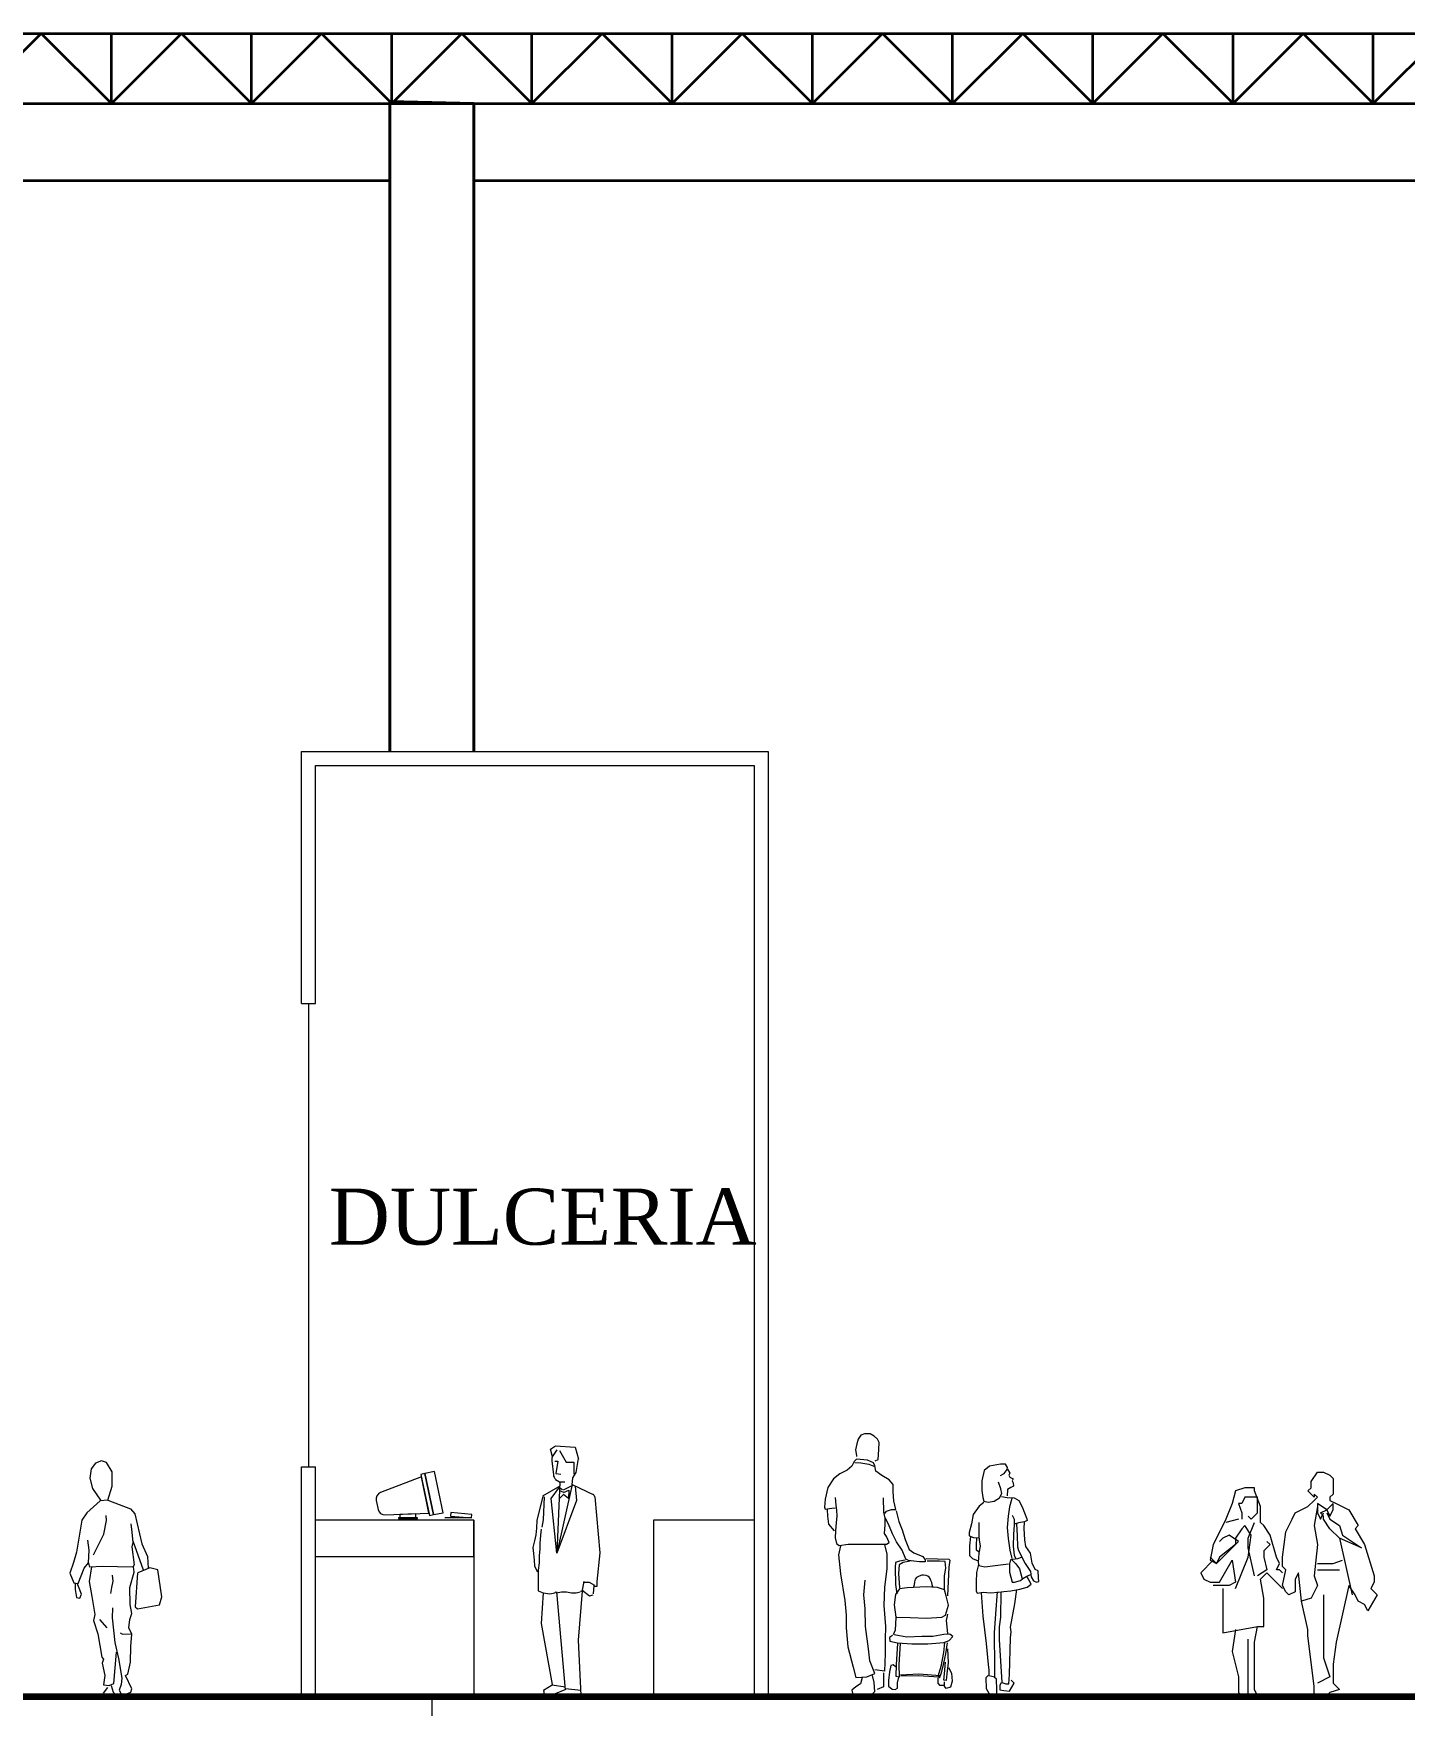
# Model space of a CAD drawing. Header units: millimetres. Extents: x 202 to 406, y -88 to 148.
# Drawn here: x 281.49 to 291.27, y -2.14 to 9.8 of the extents above; entities that cross this region are included whole.
import ezdxf

# ---------------------------------------------------------------- set-up
doc = ezdxf.new("R2010")
doc.units = ezdxf.units.MM
doc.header["$LTSCALE"] = 0.065
doc.linetypes.add('DASHDOT', pattern=[25.4, 12.7, -6.35, 0, -6.35])
doc.layers.get('0').update_dxf_attribs({"lineweight": 0})
for name, color, linetype, lineweight in [('accesos', 80, 'Continuous', 15), ('ejes', 1, 'DASHDOT', 0), ('ESTRUCTURA', 183, 'Continuous', 35), ('LINEA DE TIERRA', 183, 'Continuous', 90), ('muebles', 140, 'Continuous', 0), ('muros', 50, 'Continuous', 40)]:
    doc.layers.add(name, color=color, linetype=linetype, lineweight=lineweight)

# ---------------------------------------------------------------- blocks, each defined once
blk = doc.blocks.new('Compalfrt')
at = {"ltscale": 0.5}
blk.add_line((0.198, -0.038), (0.008, -0.038), dxfattribs=at)
blk.add_lwpolyline([(-0.159, 0.255), (-0.45, 0.142, 0.366859), (-0.481, 0.085), (-0.468, 0.022, 0.366382), (-0.417, -0.017), (-0.105, -0.005)], format="xyb", close=True, dxfattribs=at)
for points in [[(-0.135, 0.278), (-0.163, 0.272), (-0.101, -0.021), (-0.073, -0.015)], [(-0.065, 0.293), (-0.135, 0.278), (-0.073, -0.015), (-0.003, -0.001)], [(0.2, -0.013), (0.051, 0), (0.049, -0.025), (0.198, -0.038)], [(-0.187, -0.039), (-0.322, -0.039), (-0.322, -0.043), (-0.187, -0.043)], [(-0.199, -0.009), (-0.313, -0.013), (-0.313, -0.039), (-0.199, -0.039)]]:
    blk.add_lwpolyline(points, close=True, dxfattribs=at)
blk = doc.blocks.new('Eschum26')
at = {"color": 0, "linetype": 'ByBlock'}
for p, q in [((-0.143, 1.579), (-0.172, 1.54)), ((-0.104, 1.593), (-0.143, 1.579)), ((-0.07, 1.582), (-0.104, 1.593)), ((-0.032, 1.521), (-0.07, 1.582)), ((-0.172, 1.54), (-0.181, 1.479)), ((-0.181, 1.479), (-0.163, 1.41)), ((-0.034, 1.427), (-0.032, 1.521)), ((-0.112, 1.33), (-0.2, 1.25)), ((-0.163, 1.41), (-0.111, 1.333)), ((-0.062, 1.334), (-0.112, 1.33)), ((-0.062, 1.334), (-0.034, 1.427)), ((-0.062, 1.334), (0.088, 1.277)), ((-0.2, 1.25), (-0.234, 1.202)), ((-0.07, 1.2), (-0.073, 1.233)), ((0.088, 1.277), (0.117, 1.244)), ((0.117, 1.244), (0.163, 1.045)), ((-0.234, 1.202), (-0.268, 0.991)), ((-0.157, 0.973), (-0.089, 1.109)), ((-0.089, 1.109), (-0.07, 1.2)), ((0.09, 1.178), (0.097, 1.122)), ((0.097, 1.122), (0.104, 1.053)), ((-0.184, 1.003), (-0.194, 1.07)), ((-0.19, 0.919), (-0.184, 1.003)), ((0.104, 1.053), (0.097, 1.026)), ((0.097, 1.026), (0.113, 0.907)), ((0.174, 0.871), (0.106, 1.062)), ((0.163, 1.045), (0.201, 0.962)), ((-0.289, 0.921), (-0.312, 0.852)), ((-0.268, 0.991), (-0.289, 0.921)), ((-0.257, 0.782), (-0.219, 0.885)), ((-0.219, 0.885), (-0.19, 0.919)), ((-0.181, 0.89), (-0.19, 0.926)), ((-0.17, 0.892), (-0.186, 0.795)), ((-0.098, 0.896), (-0.181, 0.89)), ((0.104, 0.89), (-0.098, 0.896)), ((0.113, 0.907), (0.104, 0.89)), ((0.112, 0.857), (0.107, 0.892)), ((0.216, 0.886), (0.136, 0.853)), ((0.201, 0.962), (0.204, 0.882)), ((0.269, 0.873), (0.216, 0.886)), ((-0.312, 0.852), (-0.287, 0.787)), ((-0.287, 0.787), (-0.257, 0.782)), ((-0.278, 0.785), (-0.278, 0.744)), ((-0.255, 0.762), (-0.264, 0.785)), ((-0.186, 0.795), (-0.167, 0.697)), ((-0.029, 0.798), (-0.037, 0.756)), ((-0.034, 0.837), (-0.029, 0.798)), ((0.083, 0.756), (0.112, 0.857)), ((0.134, 0.853), (0.12, 0.629)), ((0.296, 0.694), (0.269, 0.873)), ((-0.278, 0.744), (-0.268, 0.69)), ((-0.268, 0.69), (-0.247, 0.687)), ((-0.236, 0.713), (-0.255, 0.762)), ((-0.247, 0.687), (-0.236, 0.713)), ((-0.167, 0.697), (-0.148, 0.577)), ((-0.037, 0.756), (-0.045, 0.717)), ((0.086, 0.645), (0.083, 0.756)), ((0.28, 0.642), (0.296, 0.694)), ((-0.148, 0.577), (-0.156, 0.538)), ((-0.031, 0.623), (-0.034, 0.555)), ((-0.034, 0.555), (-0.015, 0.392)), ((0.083, 0.545), (0.096, 0.584)), ((0.096, 0.584), (0.086, 0.645)), ((0.12, 0.629), (0.134, 0.616)), ((0.134, 0.616), (0.28, 0.642)), ((-0.156, 0.538), (-0.127, 0.451)), ((-0.127, 0.451), (-0.101, 0.295)), ((-0.117, 0.545), (-0.069, 0.489)), ((0.019, 0.457), (0.035, 0.447)), ((0.035, 0.447), (0.094, 0.451)), ((0.078, 0.489), (0.083, 0.545)), ((0.096, 0.447), (0.078, 0.489)), ((0.091, 0.366), (0.096, 0.447)), ((-0.015, 0.392), (0.008, 0.288)), ((0.088, 0.262), (0.091, 0.366)), ((-0.101, 0.295), (-0.09, 0.282)), ((-0.09, 0.282), (-0.098, 0.256)), ((-0.098, 0.256), (-0.082, 0.174)), ((-0.023, 0.122), (-0.005, 0.33)), ((0.008, 0.288), (0.03, 0.158)), ((0.07, 0.184), (0.088, 0.262)), ((-0.082, 0.174), (-0.09, 0.113)), ((-0.09, 0.113), (-0.053, 0.109)), ((-0.053, 0.109), (-0.023, 0.122)), ((0.027, 0.116), (0.014, 0.077)), ((0.03, 0.158), (0.027, 0.116)), ((0.056, 0.174), (0.07, 0.184)), ((0.096, 0.087), (0.056, 0.174)), ((-0.098, 0.038), (-0.09, 0.057)), ((-0.071, 0.025), (-0.098, 0.038)), ((-0.09, 0.057), (-0.061, 0.096)), ((-0.021, 0.028), (-0.071, 0.025)), ((-0.039, 0.109), (-0.026, 0.064)), ((-0.026, 0.064), (-0.005, 0.044)), ((-0.005, 0.044), (-0.021, 0.028)), ((0.014, 0.077), (0.027, 0.054)), ((0.027, 0.054), (0.064, 0.054)), ((0.064, 0.054), (0.091, 0.064)), ((0.091, 0.064), (0.096, 0.087))]:
    blk.add_line(p, q, dxfattribs=at)
blk = doc.blocks.new('Eschum17')
at = {"color": 0, "linetype": 'ByBlock'}
for p, q in [((-0.598, 1.829), (-0.608, 1.786)), ((-0.588, 1.863), (-0.598, 1.829)), ((-0.57, 1.891), (-0.588, 1.863)), ((-0.542, 1.9), (-0.57, 1.891)), ((-0.502, 1.9), (-0.542, 1.9)), ((-0.474, 1.885), (-0.502, 1.9)), ((-0.451, 1.863), (-0.474, 1.885)), ((-0.439, 1.838), (-0.451, 1.863)), ((-0.441, 1.789), (-0.439, 1.838)), ((-0.616, 1.703), (-0.633, 1.669)), ((-0.601, 1.721), (-0.616, 1.703)), ((-0.613, 1.696), (-0.568, 1.693)), ((-0.608, 1.786), (-0.601, 1.746)), ((-0.601, 1.746), (-0.601, 1.74)), ((-0.522, 1.712), (-0.601, 1.721)), ((-0.568, 1.693), (-0.512, 1.684)), ((-0.479, 1.693), (-0.522, 1.712)), ((-0.512, 1.684), (-0.477, 1.669)), ((-0.469, 1.672), (-0.479, 1.693)), ((-0.461, 1.635), (-0.469, 1.672)), ((-0.467, 1.709), (-0.446, 1.718)), ((-0.446, 1.718), (-0.441, 1.789)), ((0.427, 1.684), (0.349, 1.669)), ((0.464, 1.684), (0.427, 1.684)), ((0.478, 1.661), (0.464, 1.684)), ((-0.765, 1.579), (-0.805, 1.517)), ((-0.719, 1.616), (-0.765, 1.579)), ((-0.666, 1.641), (-0.719, 1.616)), ((-0.633, 1.669), (-0.666, 1.641)), ((-0.419, 1.604), (-0.461, 1.635)), ((-0.368, 1.573), (-0.419, 1.604)), ((-0.338, 1.539), (-0.368, 1.573)), ((0.312, 1.638), (0.295, 1.566)), ((0.295, 1.566), (0.295, 1.497)), ((0.349, 1.669), (0.312, 1.638)), ((0.429, 1.509), (0.413, 1.555)), ((0.427, 1.603), (0.453, 1.618)), ((0.453, 1.618), (0.474, 1.646)), ((0.474, 1.646), (0.478, 1.661)), ((0.478, 1.649), (0.493, 1.621)), ((0.493, 1.621), (0.488, 1.606)), ((0.488, 1.606), (0.495, 1.592)), ((0.495, 1.592), (0.518, 1.58)), ((0.518, 1.58), (0.511, 1.566)), ((0.511, 1.566), (0.518, 1.552)), ((0.518, 1.552), (0.521, 1.526)), ((-0.823, 1.434), (-0.828, 1.378)), ((-0.805, 1.517), (-0.823, 1.434)), ((-0.752, 1.446), (-0.747, 1.391)), ((-0.406, 1.341), (-0.408, 1.443)), ((-0.338, 1.486), (-0.338, 1.539)), ((-0.333, 1.422), (-0.338, 1.486)), ((0.295, 1.497), (0.302, 1.446)), ((0.302, 1.446), (0.309, 1.42)), ((0.382, 1.42), (0.42, 1.443)), ((0.42, 1.443), (0.436, 1.474)), ((0.436, 1.474), (0.429, 1.509)), ((0.434, 1.454), (0.476, 1.446)), ((0.478, 1.503), (0.476, 1.457)), ((0.476, 1.446), (0.525, 1.443)), ((0.502, 1.517), (0.478, 1.503)), ((0.508, 1.439), (0.492, 1.379)), ((0.521, 1.526), (0.502, 1.517)), ((0.525, 1.443), (0.558, 1.425)), ((-0.828, 1.378), (-0.823, 1.363)), ((-0.823, 1.363), (-0.777, 1.369)), ((-0.81, 1.36), (-0.808, 1.314)), ((-0.808, 1.314), (-0.8, 1.255)), ((-0.777, 1.369), (-0.752, 1.372)), ((-0.747, 1.391), (-0.742, 1.357)), ((-0.74, 1.314), (-0.745, 1.267)), ((-0.742, 1.357), (-0.74, 1.314)), ((-0.396, 1.298), (-0.406, 1.341)), ((-0.398, 1.332), (-0.386, 1.348)), ((-0.386, 1.348), (-0.35, 1.36)), ((-0.35, 1.36), (-0.32, 1.36)), ((-0.32, 1.36), (-0.333, 1.422)), ((-0.318, 1.351), (-0.298, 1.276)), ((0.232, 1.325), (0.22, 1.259)), ((0.276, 1.385), (0.232, 1.325)), ((0.309, 1.411), (0.276, 1.385)), ((0.309, 1.42), (0.34, 1.414)), ((0.34, 1.414), (0.382, 1.42)), ((0.483, 1.313), (0.476, 1.231)), ((0.492, 1.379), (0.483, 1.313)), ((0.511, 1.319), (0.525, 1.291)), ((0.558, 1.425), (0.582, 1.379)), ((0.582, 1.379), (0.615, 1.294)), ((-0.8, 1.255), (-0.76, 1.209)), ((-0.75, 1.209), (-0.752, 1.159)), ((-0.745, 1.267), (-0.75, 1.209)), ((-0.401, 1.19), (-0.396, 1.252)), ((-0.371, 1.256), (-0.396, 1.301)), ((-0.396, 1.252), (-0.396, 1.298)), ((-0.343, 1.186), (-0.371, 1.256)), ((-0.298, 1.276), (-0.273, 1.216)), ((-0.273, 1.216), (-0.253, 1.146)), ((0.22, 1.259), (0.203, 1.196)), ((0.203, 1.196), (0.203, 1.173)), ((0.274, 1.268), (0.274, 1.233)), ((0.274, 1.233), (0.274, 1.17)), ((0.476, 1.231), (0.483, 1.154)), ((0.525, 1.25), (0.521, 1.184)), ((0.525, 1.291), (0.525, 1.25)), ((0.556, 1.265), (0.525, 1.256)), ((0.542, 1.259), (0.546, 1.174)), ((0.598, 1.273), (0.556, 1.265)), ((0.596, 1.224), (0.598, 1.271)), ((0.602, 1.143), (0.596, 1.224)), ((0.617, 1.282), (0.598, 1.273)), ((0.615, 1.294), (0.617, 1.282)), ((-0.752, 1.159), (-0.742, 1.119)), ((-0.742, 1.119), (-0.724, 1.104)), ((-0.715, 1.101), (-0.728, 1.036)), ((-0.724, 1.104), (-0.659, 1.113)), ((-0.659, 1.113), (-0.548, 1.113)), ((-0.548, 1.113), (-0.434, 1.113)), ((-0.434, 1.113), (-0.386, 1.113)), ((-0.386, 1.169), (-0.401, 1.19)), ((-0.4, 1.111), (-0.384, 1.041)), ((-0.368, 1.125), (-0.386, 1.169)), ((-0.386, 1.113), (-0.368, 1.125)), ((-0.314, 1.131), (-0.343, 1.186)), ((-0.273, 1.071), (-0.314, 1.131)), ((-0.253, 1.146), (-0.224, 1.076)), ((-0.224, 1.076), (-0.191, 1.051)), ((0.203, 1.173), (0.234, 1.161)), ((0.213, 1.167), (0.206, 1.101)), ((0.206, 1.101), (0.206, 1.032)), ((0.234, 1.161), (0.276, 1.158)), ((0.257, 1.158), (0.253, 1.107)), ((0.253, 1.107), (0.253, 1.073)), ((0.274, 1.17), (0.276, 1.144)), ((0.283, 1.098), (0.274, 1.05)), ((0.276, 1.144), (0.283, 1.098)), ((0.483, 1.154), (0.494, 1.071)), ((0.521, 1.184), (0.518, 1.098)), ((0.518, 1.098), (0.525, 1.035)), ((0.546, 1.174), (0.548, 1.093)), ((0.548, 1.093), (0.557, 1.067)), ((0.608, 1.096), (0.602, 1.143)), ((0.641, 1.048), (0.608, 1.096)), ((-0.728, 1.036), (-0.715, 0.901)), ((-0.384, 1.041), (-0.384, 0.936)), ((-0.322, 0.982), (-0.325, 0.947)), ((-0.293, 0.993), (-0.322, 0.982)), ((-0.296, 0.965), (-0.301, 0.904)), ((-0.267, 0.982), (-0.296, 0.965)), ((-0.252, 1), (-0.293, 0.993)), ((-0.249, 1.006), (-0.273, 1.071)), ((-0.217, 0.993), (-0.267, 0.982)), ((-0.228, 0.996), (-0.249, 1.006)), ((-0.191, 0.991), (-0.228, 0.996)), ((-0.191, 1.051), (-0.126, 1.026)), ((-0.15, 0.986), (-0.191, 0.991)), ((-0.109, 0.986), (-0.15, 0.986)), ((-0.126, 1.026), (-0.109, 1.001)), ((-0.109, 1.001), (-0.109, 0.986)), ((-0.104, 1.011), (0.059, 1.007)), ((-0.008, 0.993), (-0.095, 0.993)), ((0.032, 0.989), (-0.008, 0.993)), ((0.038, 0.943), (0.032, 0.989)), ((0.059, 1.007), (0.067, 1)), ((0.067, 1), (0.059, 0.95)), ((0.206, 1.032), (0.227, 1.012)), ((0.227, 1.012), (0.269, 0.995)), ((0.253, 1.073), (0.272, 1.061)), ((0.27, 0.968), (0.256, 0.911)), ((0.274, 1.05), (0.267, 0.983)), ((0.267, 0.983), (0.274, 0.96)), ((0.274, 0.96), (0.316, 0.952)), ((0.316, 0.952), (0.389, 0.96)), ((0.389, 0.96), (0.485, 0.972)), ((0.499, 1.001), (0.491, 0.972)), ((0.491, 0.972), (0.491, 0.913)), ((0.494, 1.071), (0.508, 1.012)), ((0.515, 1.003), (0.499, 1.001)), ((0.509, 1.001), (0.538, 0.972)), ((0.549, 1.008), (0.515, 1.003)), ((0.525, 1.035), (0.537, 1.009)), ((0.538, 0.972), (0.563, 0.937)), ((0.576, 1.018), (0.549, 1.008)), ((0.557, 1.067), (0.604, 0.975)), ((0.604, 0.975), (0.641, 0.918)), ((0.654, 0.977), (0.641, 1.048)), ((0.676, 0.932), (0.654, 0.977)), ((-0.715, 0.901), (-0.683, 0.711)), ((-0.547, 0.751), (-0.539, 0.856)), ((-0.384, 0.936), (-0.4, 0.806)), ((-0.325, 0.947), (-0.322, 0.826)), ((-0.301, 0.904), (-0.293, 0.802)), ((-0.185, 0.844), (-0.188, 0.823)), ((-0.181, 0.863), (-0.185, 0.844)), ((-0.172, 0.876), (-0.181, 0.863)), ((-0.154, 0.885), (-0.172, 0.876)), ((-0.133, 0.891), (-0.154, 0.885)), ((-0.121, 0.891), (-0.133, 0.891)), ((-0.102, 0.889), (-0.121, 0.891)), ((-0.091, 0.884), (-0.102, 0.889)), ((-0.081, 0.877), (-0.091, 0.884)), ((-0.074, 0.868), (-0.081, 0.877)), ((-0.069, 0.854), (-0.074, 0.868)), ((-0.063, 0.84), (-0.069, 0.854)), ((-0.06, 0.823), (-0.063, 0.84)), ((0.027, 0.784), (0.029, 0.887)), ((0.029, 0.887), (0.038, 0.943)), ((0.059, 0.95), (0.05, 0.745)), ((0.256, 0.911), (0.255, 0.845)), ((0.255, 0.845), (0.255, 0.779)), ((0.491, 0.913), (0.511, 0.842)), ((0.511, 0.842), (0.528, 0.842)), ((0.528, 0.842), (0.571, 0.854)), ((0.563, 0.937), (0.583, 0.866)), ((0.571, 0.854), (0.586, 0.868)), ((0.586, 0.868), (0.615, 0.885)), ((0.615, 0.885), (0.644, 0.897)), ((0.646, 0.828), (0.619, 0.88)), ((0.641, 0.918), (0.646, 0.88)), ((0.646, 0.88), (0.662, 0.852)), ((0.662, 0.852), (0.685, 0.842)), ((0.697, 0.923), (0.676, 0.932)), ((0.685, 0.842), (0.701, 0.847)), ((0.699, 0.873), (0.697, 0.923)), ((0.701, 0.847), (0.699, 0.873)), ((-0.539, 0.651), (-0.547, 0.751)), ((-0.4, 0.806), (-0.404, 0.676)), ((-0.322, 0.755), (-0.331, 0.681)), ((-0.322, 0.826), (-0.313, 0.759)), ((-0.293, 0.794), (-0.322, 0.755)), ((-0.238, 0.802), (-0.293, 0.794)), ((-0.104, 0.809), (-0.238, 0.802)), ((-0.188, 0.823), (-0.193, 0.808)), ((-0.023, 0.805), (-0.104, 0.809)), ((-0.055, 0.808), (-0.06, 0.823)), ((0.027, 0.787), (-0.023, 0.805)), ((0.041, 0.745), (0.027, 0.787)), ((0.056, 0.677), (0.041, 0.745)), ((0.255, 0.779), (0.26, 0.764)), ((0.26, 0.764), (0.305, 0.771)), ((0.29, 0.766), (0.301, 0.599)), ((0.305, 0.771), (0.357, 0.767)), ((0.357, 0.767), (0.412, 0.771)), ((0.395, 0.615), (0.406, 0.773)), ((0.412, 0.771), (0.452, 0.776)), ((0.43, 0.769), (0.427, 0.592)), ((0.452, 0.776), (0.501, 0.779)), ((0.501, 0.779), (0.565, 0.793)), ((0.529, 0.687), (0.545, 0.789)), ((0.565, 0.793), (0.619, 0.807)), ((0.619, 0.807), (0.646, 0.828)), ((-0.683, 0.711), (-0.674, 0.606)), ((-0.674, 0.606), (-0.674, 0.516)), ((-0.535, 0.526), (-0.539, 0.651)), ((-0.404, 0.676), (-0.392, 0.526)), ((-0.331, 0.681), (-0.319, 0.592)), ((0.009, 0.592), (0.035, 0.606)), ((0.035, 0.606), (0.056, 0.677)), ((0.05, 0.613), (0.041, 0.568)), ((0.301, 0.599), (0.325, 0.405)), ((0.384, 0.481), (0.395, 0.615)), ((0.5, 0.52), (0.529, 0.687)), ((-0.674, 0.516), (-0.662, 0.381)), ((-0.515, 0.366), (-0.535, 0.526)), ((-0.392, 0.526), (-0.396, 0.436)), ((-0.325, 0.5), (-0.339, 0.465)), ((-0.319, 0.589), (-0.325, 0.5)), ((-0.319, 0.592), (-0.319, 0.589)), ((-0.313, 0.592), (-0.217, 0.589)), ((-0.217, 0.589), (-0.101, 0.585)), ((-0.101, 0.585), (0.009, 0.592)), ((0.041, 0.568), (0.05, 0.475)), ((0.387, 0.238), (0.384, 0.481)), ((0.419, 0.523), (0.417, 0.471)), ((0.427, 0.592), (0.419, 0.523)), ((0.503, 0.487), (0.5, 0.52)), ((0.5, 0.445), (0.503, 0.487)), ((-0.662, 0.381), (-0.625, 0.236)), ((-0.506, 0.281), (-0.515, 0.366)), ((-0.396, 0.436), (-0.396, 0.331)), ((-0.342, 0.461), (-0.365, 0.447)), ((-0.365, 0.447), (-0.362, 0.422)), ((-0.362, 0.422), (-0.307, 0.408)), ((-0.293, 0.458), (-0.331, 0.465)), ((-0.307, 0.404), (-0.316, 0.255)), ((-0.307, 0.408), (-0.206, 0.401)), ((-0.296, 0.255), (-0.287, 0.404)), ((-0.24, 0.45), (-0.293, 0.458)), ((-0.133, 0.454), (-0.24, 0.45)), ((-0.206, 0.401), (-0.09, 0.401)), ((-0.055, 0.454), (-0.133, 0.454)), ((-0.09, 0.401), (0.024, 0.412)), ((0.024, 0.468), (-0.055, 0.454)), ((0.029, 0.412), (0.021, 0.341)), ((0.067, 0.472), (0.024, 0.468)), ((0.024, 0.412), (0.062, 0.426)), ((0.038, 0.33), (0.05, 0.408)), ((0.05, 0.365), (0.053, 0.266)), ((0.062, 0.426), (0.088, 0.454)), ((0.088, 0.454), (0.067, 0.472)), ((0.325, 0.405), (0.339, 0.254)), ((0.417, 0.471), (0.417, 0.432)), ((0.417, 0.432), (0.438, 0.127)), ((0.492, 0.182), (0.5, 0.445)), ((-0.47, 0.191), (-0.506, 0.281)), ((-0.396, 0.331), (-0.4, 0.206)), ((-0.354, 0.248), (-0.365, 0.202)), ((-0.339, 0.252), (-0.354, 0.248)), ((-0.322, 0.238), (-0.339, 0.252)), ((-0.316, 0.255), (-0.319, 0.17)), ((-0.293, 0.167), (-0.296, 0.255)), ((0.001, 0.241), (-0.017, 0.177)), ((0.021, 0.341), (0.001, 0.241)), ((0.006, 0.195), (0.024, 0.263)), ((0.024, 0.263), (0.038, 0.33)), ((0.029, 0.188), (0.035, 0.27)), ((0.053, 0.266), (0.044, 0.188)), ((0.339, 0.254), (0.344, 0.215)), ((-0.625, 0.236), (-0.605, 0.161)), ((-0.605, 0.161), (-0.527, 0.166)), ((-0.56, 0.161), (-0.572, 0.116)), ((-0.527, 0.166), (-0.47, 0.191)), ((-0.474, 0.126), (-0.486, 0.176)), ((-0.47, 0.061), (-0.474, 0.126)), ((-0.4, 0.206), (-0.47, 0.216)), ((-0.408, 0.196), (-0.408, 0.096)), ((-0.365, 0.202), (-0.371, 0.139)), ((-0.371, 0.139), (-0.371, 0.099)), ((-0.319, 0.17), (-0.293, 0.167)), ((-0.307, 0.124), (-0.299, 0.163)), ((-0.307, 0.085), (-0.307, 0.124)), ((-0.287, 0.181), (-0.156, 0.188)), ((-0.159, 0.174), (-0.284, 0.17)), ((-0.011, 0.163), (-0.159, 0.174)), ((-0.156, 0.188), (-0.002, 0.177)), ((-0.02, 0.16), (-0.02, 0.121)), ((-0.02, 0.121), (-0.008, 0.106)), ((-0.017, 0.177), (-0.008, 0.16)), ((-0.008, 0.16), (0.006, 0.195)), ((0.024, 0.142), (0.029, 0.188)), ((0.041, 0.139), (0.024, 0.142)), ((0.027, 0.099), (0.029, 0.131)), ((0.044, 0.188), (0.041, 0.139)), ((0.056, 0.234), (0.079, 0.192)), ((0.082, 0.135), (0.07, 0.092)), ((0.079, 0.192), (0.082, 0.135)), ((0.339, 0.176), (0.323, 0.159)), ((0.323, 0.159), (0.325, 0.084)), ((0.344, 0.215), (0.344, 0.176)), ((0.344, 0.176), (0.387, 0.166)), ((0.398, 0.15), (0.382, 0.163)), ((0.387, 0.196), (0.387, 0.238)), ((0.387, 0.166), (0.387, 0.196)), ((0.401, 0.074), (0.398, 0.15)), ((0.433, 0.124), (0.422, 0.107)), ((0.438, 0.127), (0.465, 0.117)), ((0.486, 0.117), (0.492, 0.182)), ((0.492, 0.064), (0.524, 0.12)), ((0.524, 0.12), (0.503, 0.143)), ((-0.605, 0.096), (-0.633, 0.071)), ((-0.633, 0.071), (-0.625, 0.031)), ((-0.625, 0.031), (-0.58, 0.026)), ((-0.572, 0.116), (-0.605, 0.096)), ((-0.58, 0.026), (-0.498, 0.031)), ((-0.498, 0.031), (-0.47, 0.061)), ((-0.408, 0.096), (-0.453, 0.076)), ((-0.371, 0.099), (-0.345, 0.078)), ((-0.345, 0.078), (-0.325, 0.075)), ((-0.325, 0.075), (-0.307, 0.085)), ((-0.008, 0.106), (0.021, 0.106)), ((0.041, 0.082), (0.027, 0.099)), ((0.07, 0.092), (0.041, 0.082)), ((0.325, 0.084), (0.355, 0.028)), ((0.355, 0.028), (0.401, 0.035)), ((0.401, 0.035), (0.401, 0.074)), ((0.422, 0.107), (0.422, 0.074)), ((0.422, 0.074), (0.452, 0.068)), ((0.452, 0.068), (0.492, 0.064)), ((0.465, 0.117), (0.486, 0.117))]:
    blk.add_line(p, q, dxfattribs=at)
blk = doc.blocks.new('Eschum20')
at = {"color": 0, "linetype": 'ByBlock'}
for p, q in [((0.281, 1.569), (0.326, 1.636)), ((0.281, 1.524), (0.281, 1.569)), ((0.326, 1.636), (0.37, 1.636)), ((0.37, 1.636), (0.415, 1.614)), ((0.415, 1.614), (0.438, 1.591)), ((0.438, 1.591), (0.438, 1.546)), ((-0.259, 1.501), (-0.282, 1.411)), ((-0.192, 1.524), (-0.259, 1.501)), ((-0.192, 1.456), (-0.214, 1.411)), ((-0.124, 1.524), (-0.192, 1.524)), ((-0.147, 1.456), (-0.192, 1.456)), ((-0.102, 1.456), (-0.147, 1.456)), ((-0.124, 1.501), (-0.124, 1.524)), ((-0.079, 1.389), (-0.124, 1.501)), ((-0.102, 1.434), (-0.102, 1.456)), ((-0.102, 1.389), (-0.102, 1.434)), ((0.258, 1.501), (0.281, 1.524)), ((0.303, 1.456), (0.258, 1.501)), ((0.258, 1.389), (0.303, 1.434)), ((0.326, 1.456), (0.303, 1.479)), ((0.303, 1.479), (0.303, 1.456)), ((0.303, 1.434), (0.326, 1.456)), ((0.438, 1.479), (0.415, 1.456)), ((0.415, 1.456), (0.415, 1.434)), ((0.415, 1.434), (0.46, 1.411)), ((0.438, 1.546), (0.438, 1.524)), ((0.438, 1.524), (0.438, 1.479)), ((-0.282, 1.411), (-0.327, 1.299)), ((-0.214, 1.411), (-0.237, 1.411)), ((-0.237, 1.411), (-0.214, 1.344)), ((-0.214, 1.411), (-0.214, 1.411)), ((-0.214, 1.344), (-0.214, 1.299)), ((-0.169, 1.321), (-0.147, 1.299)), ((-0.147, 1.299), (-0.102, 1.344)), ((-0.102, 1.344), (-0.102, 1.389)), ((-0.079, 1.366), (-0.079, 1.389)), ((-0.079, 1.321), (-0.079, 1.366)), ((-0.079, 1.276), (-0.079, 1.321)), ((0.146, 1.299), (0.168, 1.344)), ((0.168, 1.344), (0.258, 1.389)), ((0.326, 1.389), (0.303, 1.254)), ((0.393, 1.366), (0.326, 1.411)), ((0.326, 1.411), (0.326, 1.344)), ((0.326, 1.344), (0.348, 1.299)), ((0.348, 1.344), (0.393, 1.366)), ((0.37, 1.321), (0.348, 1.344)), ((0.348, 1.299), (0.37, 1.344)), ((0.37, 1.299), (0.37, 1.321)), ((0.438, 1.411), (0.393, 1.366)), ((0.393, 1.366), (0.415, 1.321)), ((0.393, 1.344), (0.415, 1.299)), ((0.415, 1.321), (0.438, 1.366)), ((0.438, 1.366), (0.438, 1.411)), ((0.46, 1.411), (0.55, 1.366)), ((0.55, 1.366), (0.618, 1.254)), ((-0.349, 1.254), (-0.417, 1.119)), ((-0.327, 1.299), (-0.349, 1.254)), ((-0.237, 1.299), (-0.327, 1.276)), ((-0.214, 1.231), (-0.259, 1.164)), ((-0.192, 1.254), (-0.214, 1.231)), ((-0.147, 1.186), (-0.192, 1.254)), ((-0.192, 1.254), (-0.192, 1.254)), ((-0.169, 1.164), (-0.124, 1.276)), ((-0.057, 1.254), (-0.079, 1.276)), ((-0.012, 1.186), (-0.057, 1.254)), ((0.078, 1.029), (0.101, 1.209)), ((0.101, 1.209), (0.146, 1.299)), ((0.303, 1.254), (0.326, 1.119)), ((0.415, 1.231), (0.37, 1.299)), ((0.415, 1.299), (0.483, 1.254)), ((0.483, 1.164), (0.415, 1.231)), ((0.483, 1.254), (0.505, 1.186)), ((0.618, 1.254), (0.595, 1.231)), ((0.595, 1.231), (0.663, 1.119)), ((-0.417, 1.119), (-0.439, 1.006)), ((-0.394, 0.984), (-0.237, 1.141)), ((-0.349, 1.164), (-0.372, 1.141)), ((-0.259, 1.119), (-0.372, 1.029)), ((-0.304, 1.186), (-0.349, 1.164)), ((-0.237, 1.141), (-0.304, 1.186)), ((-0.259, 1.164), (-0.259, 1.119)), ((-0.169, 1.029), (-0.147, 1.186)), ((-0.169, 1.096), (-0.169, 1.164)), ((-0.124, 0.894), (-0.169, 1.096)), ((-0.012, 1.119), (-0.057, 1.074)), ((-0.034, 1.141), (-0.012, 1.119)), ((0.033, 1.029), (-0.012, 1.186)), ((0.326, 1.119), (0.303, 0.894)), ((0.64, 1.096), (0.483, 1.164)), ((0.483, 1.164), (0.573, 0.759)), ((0.505, 1.186), (0.64, 1.096)), ((0.663, 1.119), (0.73, 0.894)), ((-0.417, 1.006), (-0.507, 0.916)), ((-0.417, 1.006), (-0.439, 1.029)), ((-0.439, 1.006), (-0.394, 0.984)), ((-0.394, 0.984), (-0.417, 1.006)), ((-0.372, 1.029), (-0.394, 0.984)), ((-0.372, 0.849), (-0.282, 1.006)), ((-0.282, 1.006), (-0.259, 0.849)), ((-0.259, 0.804), (-0.169, 1.029)), ((-0.057, 1.074), (-0.057, 1.029)), ((-0.057, 1.029), (-0.034, 0.939)), ((0.056, 0.984), (0.033, 1.029)), ((0.033, 0.939), (0.056, 0.984)), ((0.078, 1.006), (0.078, 1.029)), ((0.078, 0.961), (0.078, 1.006)), ((0.101, 0.939), (0.078, 0.961)), ((0.326, 0.984), (0.37, 0.984)), ((0.37, 0.984), (0.438, 0.984)), ((0.438, 0.984), (0.505, 1.006)), ((-0.507, 0.916), (-0.484, 0.871)), ((-0.484, 0.871), (-0.439, 0.849)), ((-0.439, 0.849), (-0.372, 0.849)), ((-0.259, 0.849), (-0.304, 0.826)), ((-0.034, 0.939), (-0.102, 0.894)), ((-0.079, 0.871), (-0.034, 0.916)), ((-0.057, 0.736), (-0.079, 0.871)), ((-0.034, 0.916), (0.078, 0.804)), ((0.056, 0.939), (0.033, 0.939)), ((0.078, 0.916), (0.056, 0.939)), ((0.078, 0.826), (0.101, 0.939)), ((0.191, 0.916), (0.168, 0.871)), ((0.168, 0.871), (0.168, 0.804)), ((0.213, 0.714), (0.191, 0.916)), ((0.303, 0.894), (0.326, 0.826)), ((0.326, 0.939), (0.393, 0.939)), ((0.393, 0.939), (0.46, 0.939)), ((0.46, 0.939), (0.483, 0.939)), ((0.73, 0.849), (0.708, 0.804)), ((0.73, 0.894), (0.73, 0.849)), ((-0.327, 0.826), (-0.417, 0.826)), ((-0.349, 0.804), (-0.349, 0.691)), ((-0.304, 0.826), (-0.327, 0.826)), ((-0.057, 0.534), (-0.057, 0.736)), ((0.101, 0.781), (0.078, 0.826)), ((0.123, 0.759), (0.101, 0.781)), ((0.168, 0.781), (0.123, 0.759)), ((0.168, 0.804), (0.168, 0.781)), ((0.281, 0.736), (0.213, 0.714)), ((0.326, 0.826), (0.281, 0.736)), ((0.37, 0.759), (0.37, 0.534)), ((0.55, 0.826), (0.46, 0.422)), ((0.595, 0.759), (0.55, 0.826)), ((0.618, 0.714), (0.595, 0.759)), ((0.753, 0.759), (0.685, 0.646)), ((0.708, 0.804), (0.753, 0.759)), ((-0.349, 0.691), (-0.349, 0.489)), ((0.258, 0.511), (0.213, 0.714)), ((0.213, 0.714), (0.213, 0.714)), ((0.663, 0.691), (0.618, 0.714)), ((0.685, 0.646), (0.663, 0.691)), ((-0.349, 0.489), (-0.102, 0.534)), ((-0.259, 0.511), (-0.282, 0.354)), ((-0.124, 0.422), (-0.102, 0.534)), ((-0.102, 0.534), (-0.057, 0.534)), ((0.258, 0.466), (0.258, 0.511)), ((0.37, 0.534), (0.37, 0.309)), ((-0.169, 0.107), (-0.169, 0.444)), ((-0.124, 0.084), (-0.124, 0.422)), ((0.303, 0.107), (0.258, 0.466)), ((0.46, 0.422), (0.438, 0.264)), ((-0.282, 0.354), (-0.237, 0.174)), ((0.37, 0.309), (0.415, 0.174)), ((0.438, 0.264), (0.438, 0.129)), ((-0.237, 0.174), (-0.237, 0.062)), ((0.415, 0.174), (0.326, 0.129)), ((0.438, 0.129), (0.483, 0.084)), ((-0.237, 0.062), (-0.214, 0.039)), ((-0.214, 0.039), (-0.169, 0.039)), ((-0.169, 0.062), (-0.169, 0.107)), ((-0.169, 0.039), (-0.169, 0.062)), ((-0.169, 0.039), (-0.124, 0.039)), ((-0.102, 0.039), (-0.124, 0.084)), ((-0.124, 0.039), (-0.102, 0.039)), ((0.303, 0.039), (0.303, 0.107)), ((0.393, 0.039), (0.348, 0.039)), ((0.415, 0.062), (0.393, 0.039)), ((0.483, 0.084), (0.415, 0.062))]:
    blk.add_line(p, q, dxfattribs=at)
blk = doc.blocks.new('Eschum02')
at = {"color": 0, "linetype": 'ByBlock'}
for p, q in [((-0.112, 1.676), (-0.076, 1.698)), ((-0.098, 1.624), (-0.112, 1.676)), ((-0.103, 1.597), (-0.091, 1.502)), ((-0.067, 1.672), (-0.095, 1.631)), ((-0.081, 1.595), (-0.061, 1.595)), ((-0.076, 1.698), (0.057, 1.69)), ((-0.061, 1.595), (-0.075, 1.511)), ((-0.05, 1.668), (-0.005, 1.587)), ((0.057, 1.69), (0.079, 1.609)), ((0.078, 1.613), (0.061, 1.517)), ((-0.075, 1.511), (-0.042, 1.507)), ((-0.005, 1.587), (0.048, 1.587)), ((0.039, 1.482), (0.035, 1.433)), ((0.06, 1.517), (0.039, 1.482)), ((0.048, 1.587), (0.048, 1.506)), ((-0.164, 1.359), (-0.045, 1.428)), ((-0.107, 1.342), (-0.049, 1.419)), ((-0.076, 1.471), (-0.049, 1.455)), ((-0.047, 1.452), (-0.067, 0.97)), ((0.037, 1.436), (-0.067, 0.97)), ((-0.023, 1.368), (-0.053, 1.338)), ((-0.049, 1.454), (-0.014, 1.454)), ((-0.021, 1.381), (-0.048, 1.393)), ((-0.047, 1.414), (-0.03, 1.402)), ((0.038, 1.429), (-0.024, 1.398)), ((-0.023, 1.381), (0.014, 1.398)), ((0.012, 1.34), (-0.023, 1.368)), ((0.014, 1.398), (0.012, 1.34)), ((0.04, 1.435), (0.179, 1.368)), ((0.056, 1.426), (0.066, 1.327)), ((-0.164, 1.355), (-0.203, 1.193)), ((-0.155, 1.353), (-0.162, 1.195)), ((-0.067, 0.97), (-0.107, 1.342)), ((0.066, 1.327), (-0.067, 0.97)), ((0.19, 1.352), (0.224, 0.972)), ((-0.207, 1.14), (-0.211, 1.094)), ((-0.203, 1.193), (-0.207, 1.14)), ((-0.161, 1.196), (-0.171, 1.146)), ((-0.219, 1.054), (-0.231, 1.008)), ((-0.211, 1.094), (-0.219, 1.054)), ((-0.179, 1.091), (-0.183, 1.035)), ((-0.183, 1.035), (-0.183, 1)), ((-0.174, 1.133), (-0.179, 1.091)), ((-0.231, 1.008), (-0.227, 0.968)), ((-0.227, 0.968), (-0.223, 0.922)), ((-0.223, 0.922), (-0.219, 0.882)), ((-0.183, 1), (-0.187, 0.951)), ((-0.187, 0.951), (-0.187, 0.903)), ((0.224, 0.972), (0.203, 0.777)), ((-0.219, 0.882), (-0.199, 0.843)), ((-0.187, 0.903), (-0.195, 0.854)), ((-0.195, 0.854), (-0.195, 0.714)), ((-0.195, 0.714), (-0.162, 0.7)), ((-0.162, 0.7), (-0.174, 0.491)), ((-0.162, 0.7), (-0.116, 0.693)), ((-0.116, 0.693), (-0.082, 0.7)), ((-0.082, 0.7), (-0.074, 0.707)), ((-0.07, 0.7), (-0.036, 0.707)), ((-0.07, 0.707), (-0.011, 0.041)), ((-0.036, 0.707), (-0.003, 0.707)), ((-0.003, 0.707), (0.031, 0.7)), ((0.031, 0.7), (0.064, 0.7)), ((0.064, 0.7), (0.09, 0.707)), ((0.079, 0.377), (0.106, 0.712)), ((0.105, 0.714), (0.092, 0.709)), ((0.115, 0.777), (0.102, 0.707)), ((0.102, 0.721), (0.153, 0.679)), ((0.112, 0.772), (0.155, 0.772)), ((0.19, 0.749), (0.153, 0.77)), ((0.153, 0.679), (0.178, 0.686)), ((0.182, 0.693), (0.186, 0.749)), ((0.204, 0.743), (0.185, 0.743)), ((0.204, 0.78), (0.204, 0.743)), ((-0.174, 0.491), (-0.099, 0.076)), ((0.098, 0.003), (0.079, 0.377)), ((-0.099, 0.072), (-0.158, 0.037)), ((-0.158, 0.037), (-0.154, 0.01)), ((-0.154, 0.01), (-0.091, 0.01)), ((-0.101, 0.075), (-0.009, 0.062)), ((-0.082, -0.004), (-0.078, 0.016)), ((0.094, 0.003), (-0.082, -0.004)), ((-0.078, 0.016), (-0.011, 0.043)), ((-0.012, 0.049), (0.097, 0.039))]:
    blk.add_line(p, q, dxfattribs=at)
for centre, radius, start, end in [((-0.053, 1.603), 0.05, 146.1208, 187.0254), ((-0.042, 1.508), 0.05, 187.0254, 227.2391), ((0.17, 1.35), 0.02, 5.0861, 64.0675)]:
    blk.add_arc(centre, radius, start, end, dxfattribs=at)

msp = doc.modelspace()

# ---------------------------------------------------------------- linework, layer by layer
at = {"layer": 'accesos'}
for p, q in [((283.399, 2.875), (283.399, 4.673)), ((283.399, 4.673), (286.729, 4.673)), ((286.729, 4.673), (286.729, 2.875)), ((283.499, 2.875), (283.499, 4.573)), ((283.499, 4.573), (286.629, 4.573)), ((286.629, 4.573), (286.629, 2.875)), ((283.399, 2.875), (283.499, 2.875)), ((283.449, 2.875), (283.449, -0.434)), ((286.629, 2.875), (286.629, -2.073)), ((286.729, 2.875), (286.729, -2.073)), ((283.399, -2.073), (283.399, -0.434)), ((283.399, -0.434), (283.499, -0.434)), ((283.499, -2.073), (283.499, -0.434)), ((284.629, -0.814), (283.499, -0.814)), ((284.629, -1.073), (284.629, -0.814)), ((284.629, -0.814), (284.629, -2.073)), ((283.499, -1.073), (284.629, -1.073))]:
    msp.add_line(p, q, dxfattribs=at)
msp.add_lwpolyline([(286.629, -2.073), (285.912, -2.073), (285.912, -0.812), (286.629, -0.812)], close=True, dxfattribs=at)
at = {"layer": 'ejes'}
msp.add_line((284.329, -2.073), (284.329, -7.755), dxfattribs=at)
at = {"layer": 'ESTRUCTURA'}
for p, q in [((276.629, 9.798), (300.629, 9.798)), ((281.041, 9.298), (281.541, 9.798)), ((281.541, 9.798), (282.042, 9.298)), ((282.042, 9.298), (282.042, 9.798)), ((282.042, 9.298), (282.542, 9.798)), ((282.542, 9.798), (283.042, 9.298)), ((283.042, 9.298), (283.042, 9.798)), ((283.042, 9.298), (283.542, 9.798)), ((283.542, 9.798), (284.043, 9.298)), ((284.043, 9.298), (284.043, 9.798)), ((284.043, 9.298), (284.543, 9.798)), ((284.543, 9.798), (285.043, 9.298)), ((285.043, 9.298), (285.043, 9.798)), ((285.043, 9.298), (285.544, 9.798)), ((285.544, 9.798), (286.044, 9.298)), ((286.044, 9.298), (286.044, 9.798)), ((286.044, 9.298), (286.544, 9.798)), ((286.544, 9.798), (287.045, 9.298)), ((287.045, 9.298), (287.045, 9.798)), ((287.045, 9.298), (287.545, 9.798)), ((287.545, 9.798), (288.045, 9.298)), ((288.045, 9.298), (288.546, 9.798)), ((288.045, 9.298), (288.045, 9.798)), ((288.546, 9.798), (289.046, 9.298)), ((289.046, 9.298), (289.046, 9.798)), ((289.046, 9.298), (289.546, 9.798)), ((289.546, 9.798), (290.046, 9.298)), ((290.046, 9.298), (290.046, 9.798)), ((290.046, 9.298), (290.547, 9.798)), ((290.547, 9.798), (291.047, 9.298)), ((291.047, 9.298), (291.047, 9.798)), ((291.047, 9.298), (291.547, 9.798)), ((256.029, 9.3), (300.629, 9.298)), ((276.629, 8.748), (284.029, 8.748)), ((284.629, 8.748), (292.029, 8.748))]:
    msp.add_line(p, q, dxfattribs=at)
at = {"layer": 'LINEA DE TIERRA'}
msp.add_line((245.88, -2.073), (306.057, -2.073), dxfattribs=at)
at = {"layer": 'muros'}
for p, q in [((284.029, 9.312), (284.629, 9.298)), ((284.029, 4.673), (284.029, 9.312)), ((284.629, 9.298), (284.629, 4.673)), ((300.629, -2.073), (252.029, -2.073))]:
    msp.add_line(p, q, dxfattribs=at)

# ---------------------------------------------------------------- block references
at = {"xscale": 1.05, "yscale": 1.05, "zscale": 1.05}
msp.add_blockref('Eschum02', (285.292, -2.067), dxfattribs=at)
at = {"layer": 'accesos'}
msp.add_blockref('Compalfrt', (284.413, -0.759), dxfattribs=at)
at = {"layer": 'muebles'}
for name, p in [('Eschum17', (287.959, -2.098)), ('Eschum20', (290.322, -2.106))]:
    msp.add_blockref(name, p, dxfattribs=at)
at = {"layer": 'muebles', "xscale": 1.08, "yscale": 1.08, "zscale": 1.08}
msp.add_blockref('Eschum26', (282.083, -2.111), dxfattribs=at)

# ---------------------------------------------------------------- texts
at = {"layer": 'muros', "insert": (283.593, 1.553), "char_height": 0.4, "width": 2.9363, "attachment_point": 1}
msp.add_mtext('{\\fTimes New Roman|b0|i0|c0|p18;DULCERIA}', dxfattribs=at)

doc.saveas('drawing.dxf')
